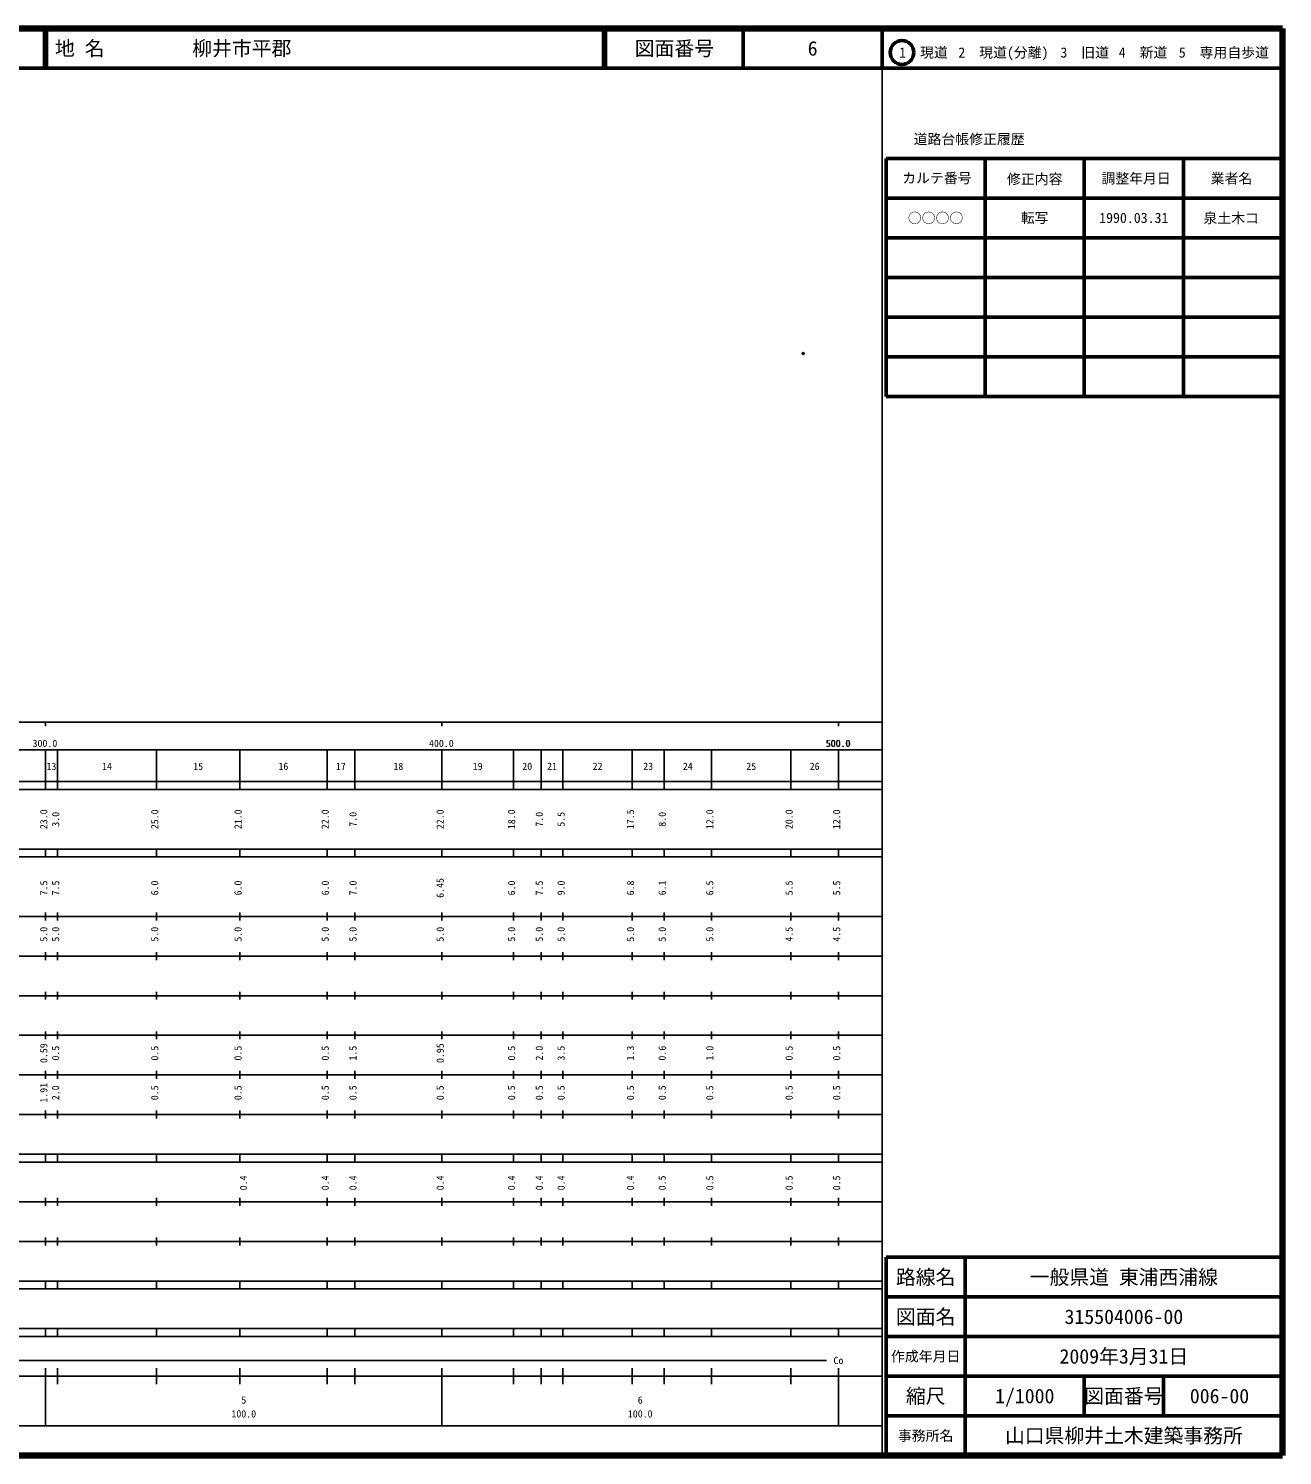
# Model space of a CAD drawing. Units: millimetres on the paper. Extents: x 40 to 680, y 20 to 380.
# Drawn here: x 363.7 to 680, y 20 to 380 of the extents above; entities that cross this region are included whole.
import ezdxf
from ezdxf.enums import TextEntityAlignment as Align

# ---------------------------------------------------------------- set-up
doc = ezdxf.new("R2010")
doc.units = ezdxf.units.MM
doc.header["$PDMODE"] = 32
doc.header["$PDSIZE"] = 0.5
doc.layers.add('M-OTRS', color=6, linetype='Continuous')
doc.layers.add('M-TTL-TXT', color=7, linetype='Continuous')
for name, color, linetype, lineweight in [('M-TTL', 2, 'Continuous', 140), ('M-TTL-BAND', 7, 'Continuous', 25), ('M-TTL-FRAM', 2, 'Continuous', 50), ('M-TTL-LINE', 7, 'Continuous', 50)]:
    doc.layers.add(name, color=color, linetype=linetype, lineweight=lineweight)
doc.styles.add('ＭＳ ゴシック', font='')
doc.styles.get('ＭＳ ゴシック').set_extended_font_data('MS Gothic')

msp = doc.modelspace()

# ---------------------------------------------------------------- linework, layer by layer
at = {"layer": 'M-OTRS'}
msp.add_point((559.124, 297.984), dxfattribs=at)
at = {"layer": 'M-TTL'}
for p, q in [((680, 380), (40, 380)), ((680, 20), (680, 380)), ((40, 20), (680, 20))]:
    msp.add_line(p, q, dxfattribs=at)
at = {"layer": 'M-TTL-BAND'}
for p, q in [((579, 20), (579, 370)), ((40, 205), (579, 205)), ((368, 205), (368, 204)), ((468, 205), (468, 204)), ((568, 205), (568, 204)), ((68, 198), (579, 198)), ((368, 188), (368, 198)), ((371, 188), (371, 198)), ((396, 188), (396, 198)), ((417, 188), (417, 198)), ((439, 188), (439, 198)), ((446, 188), (446, 198)), ((468, 188), (468, 198)), ((486, 188), (486, 198)), ((493, 188), (493, 198)), ((498.5, 188), (498.5, 198)), ((516, 188), (516, 198)), ((524, 188), (524, 198)), ((536, 188), (536, 198)), ((556, 188), (556, 198)), ((568, 188), (568, 198)), ((40, 190), (579, 190)), ((40, 188), (579, 188)), ((40, 173), (579, 173)), ((368, 171), (368, 173)), ((371, 171), (371, 173)), ((396, 171), (396, 173)), ((417, 171), (417, 173)), ((439, 171), (439, 173)), ((446, 171), (446, 173)), ((468, 171), (468, 173)), ((486, 171), (486, 173)), ((493, 171), (493, 173)), ((498.5, 171), (498.5, 173)), ((516, 171), (516, 173)), ((524, 171), (524, 173)), ((536, 171), (536, 173)), ((556, 171), (556, 173)), ((568, 171), (568, 173)), ((40, 171), (579, 171)), ((40, 156), (579, 156)), ((368, 155), (368, 157)), ((371, 155), (371, 157)), ((396, 155), (396, 157)), ((417, 155), (417, 157)), ((439, 155), (439, 157)), ((446, 155), (446, 157)), ((468, 155), (468, 157)), ((486, 155), (486, 157)), ((493, 155), (493, 157)), ((498.5, 155), (498.5, 157)), ((516, 155), (516, 157)), ((524, 155), (524, 157)), ((536, 155), (536, 157)), ((556, 155), (556, 157)), ((568, 155), (568, 157)), ((46, 146), (579, 146)), ((368, 145), (368, 147)), ((371, 145), (371, 147)), ((396, 145), (396, 147)), ((417, 145), (417, 147)), ((439, 145), (439, 147)), ((446, 145), (446, 147)), ((468, 145), (468, 147)), ((486, 145), (486, 147)), ((493, 145), (493, 147)), ((498.5, 145), (498.5, 147)), ((516, 145), (516, 147)), ((524, 145), (524, 147)), ((536, 145), (536, 147)), ((556, 145), (556, 147)), ((568, 145), (568, 147)), ((368, 135), (368, 137)), ((371, 135), (371, 137)), ((396, 135), (396, 137)), ((417, 135), (417, 137)), ((439, 135), (439, 137)), ((446, 135), (446, 137)), ((468, 135), (468, 137)), ((486, 135), (486, 137)), ((493, 135), (493, 137)), ((498.5, 135), (498.5, 137)), ((516, 135), (516, 137)), ((524, 135), (524, 137)), ((536, 135), (536, 137)), ((556, 135), (556, 137)), ((568, 135), (568, 137)), ((52, 136), (579, 136)), ((46, 126), (579, 126)), ((368, 125), (368, 127)), ((371, 125), (371, 127)), ((396, 125), (396, 127)), ((417, 125), (417, 127)), ((439, 125), (439, 127)), ((446, 125), (446, 127)), ((468, 125), (468, 127)), ((486, 125), (486, 127)), ((493, 125), (493, 127)), ((498.5, 125), (498.5, 127)), ((516, 125), (516, 127)), ((524, 125), (524, 127)), ((536, 125), (536, 127)), ((556, 125), (556, 127)), ((568, 125), (568, 127)), ((52, 116), (579, 116)), ((368, 115), (368, 117)), ((371, 115), (371, 117)), ((396, 115), (396, 117)), ((417, 115), (417, 117)), ((439, 115), (439, 117)), ((446, 115), (446, 117)), ((468, 115), (468, 117)), ((486, 115), (486, 117)), ((493, 115), (493, 117)), ((498.5, 115), (498.5, 117)), ((516, 115), (516, 117)), ((524, 115), (524, 117)), ((536, 115), (536, 117)), ((556, 115), (556, 117)), ((568, 115), (568, 117)), ((46, 106), (579, 106)), ((368, 105), (368, 107)), ((371, 105), (371, 107)), ((396, 105), (396, 107)), ((417, 105), (417, 107)), ((439, 105), (439, 107)), ((446, 105), (446, 107)), ((468, 105), (468, 107)), ((486, 105), (486, 107)), ((493, 105), (493, 107)), ((498.5, 105), (498.5, 107)), ((516, 105), (516, 107)), ((524, 105), (524, 107)), ((536, 105), (536, 107)), ((556, 105), (556, 107)), ((568, 105), (568, 107)), ((40, 96), (579, 96)), ((40, 94), (579, 94)), ((368, 94), (368, 96)), ((371, 94), (371, 96)), ((396, 94), (396, 96)), ((417, 94), (417, 96)), ((439, 94), (439, 96)), ((446, 94), (446, 96)), ((468, 94), (468, 96)), ((486, 94), (486, 96)), ((493, 94), (493, 96)), ((498.5, 94), (498.5, 96)), ((516, 94), (516, 96)), ((524, 94), (524, 96)), ((536, 94), (536, 96)), ((556, 94), (556, 96)), ((568, 94), (568, 96)), ((49, 84), (579, 84)), ((368, 83), (368, 85)), ((371, 83), (371, 85)), ((396, 83), (396, 85)), ((417, 83), (417, 85)), ((439, 83), (439, 85)), ((446, 83), (446, 85)), ((468, 83), (468, 85)), ((486, 83), (486, 85)), ((493, 83), (493, 85)), ((498.5, 83), (498.5, 85)), ((516, 83), (516, 85)), ((524, 83), (524, 85)), ((536, 83), (536, 85)), ((556, 83), (556, 85)), ((568, 83), (568, 85)), ((40, 74), (579, 74)), ((368, 73), (368, 75)), ((371, 73), (371, 75)), ((396, 73), (396, 75)), ((417, 73), (417, 75)), ((439, 73), (439, 75)), ((446, 73), (446, 75)), ((468, 73), (468, 75)), ((486, 73), (486, 75)), ((493, 73), (493, 75)), ((498.5, 73), (498.5, 75)), ((516, 73), (516, 75)), ((524, 73), (524, 75)), ((536, 73), (536, 75)), ((556, 73), (556, 75)), ((568, 73), (568, 75)), ((40, 64), (579, 64)), ((40, 62), (579, 62)), ((368, 62), (368, 64)), ((371, 62), (371, 64)), ((396, 62), (396, 64)), ((417, 62), (417, 64)), ((439, 62), (439, 64)), ((446, 62), (446, 64)), ((468, 62), (468, 64)), ((486, 62), (486, 64)), ((493, 62), (493, 64)), ((498.5, 62), (498.5, 64)), ((516, 62), (516, 64)), ((524, 62), (524, 64)), ((536, 62), (536, 64)), ((556, 62), (556, 64)), ((568, 62), (568, 64)), ((40, 52), (579, 52)), ((368, 50), (368, 52)), ((371, 50), (371, 52)), ((396, 50), (396, 52)), ((417, 50), (417, 52)), ((439, 50), (439, 52)), ((446, 50), (446, 52)), ((468, 50), (468, 52)), ((486, 50), (486, 52)), ((493, 50), (493, 52)), ((498.5, 50), (498.5, 52)), ((516, 50), (516, 52)), ((524, 50), (524, 52)), ((536, 50), (536, 52)), ((556, 50), (556, 52)), ((568, 50), (568, 52)), ((40, 50), (579, 50)), ((210.5, 44), (565, 44)), ((40, 40), (579, 40)), ((368, 27.5), (368, 42)), ((371, 38), (371, 42)), ((396, 38), (396, 42)), ((417, 38), (417, 42)), ((439, 38), (439, 42)), ((446, 38), (446, 42)), ((468, 27.5), (468, 42)), ((486, 38), (486, 42)), ((493, 38), (493, 42)), ((498.5, 38), (498.5, 42)), ((516, 38), (516, 42)), ((524, 38), (524, 42)), ((536, 38), (536, 42)), ((556, 38), (556, 42)), ((568, 27.5), (568, 42)), ((68, 27.5), (579, 27.5))]:
    msp.add_line(p, q, dxfattribs=at)
at = {"layer": 'M-TTL-FRAM'}
for p, q in [((580, 347.197), (580, 287.197)), ((580, 347.197), (680, 347.197)), ((580, 287.197), (680, 287.197)), ((680, 70), (580, 70)), ((580, 70), (580, 20))]:
    msp.add_line(p, q, dxfattribs=at)
at = {"layer": 'M-TTL-LINE'}
for p, q in [((367.75, 380), (367.75, 370)), ((368.25, 380), (368.25, 370)), ((508.747, 380), (508.747, 370)), ((509.247, 380), (509.247, 370)), ((543.997, 380), (543.997, 370)), ((579, 380), (579, 370)), ((40, 370), (680, 370)), ((605, 347.197), (605, 287.197)), ((630, 347.197), (630, 287.197)), ((655, 347.197), (655, 287.197)), ((580, 337.197), (680, 337.197)), ((580, 327.197), (680, 327.197)), ((580, 317.197), (680, 317.197)), ((580, 307.197), (680, 307.197)), ((580, 297.197), (680, 297.197)), ((600, 70), (600, 20)), ((680, 60), (580, 60)), ((680, 50), (580, 50)), ((680, 40), (580, 40)), ((630, 40), (630, 30)), ((650, 40), (650, 30)), ((680, 30), (580, 30))]:
    msp.add_line(p, q, dxfattribs=at)
msp.add_circle((584.031, 373.958), 3, dxfattribs=at)

# ---------------------------------------------------------------- texts
at = {"layer": 'M-TTL-BAND', "style": 'ＭＳ ゴシック'}
for s, p in [('300.0', (367.844, 198.195)), ('400.0', (467.844, 198.195)), ('500.0', (567.844, 198.195)), ('500.0', (568, 198.195)), ('13', (369.5, 192.405)), ('14', (383.5, 192.405)), ('15', (406.5, 192.405)), ('16', (428, 192.405)), ('17', (442.5, 192.405)), ('18', (457, 192.405)), ('19', (477, 192.405)), ('20', (489.5, 192.405)), ('21', (495.75, 192.405)), ('22', (507.25, 192.405)), ('23', (520, 192.405)), ('24', (530, 192.405)), ('25', (546, 192.405)), ('26', (562, 192.405)), ('Co', (568, 42.5)), ('5', (418, 32.523)), ('6', (518, 32.523)), ('100.0', (418, 29.033)), ('100.0', (518, 29.033))]:
    msp.add_text(s, height=1.833, dxfattribs=at).set_placement(p, align=Align.BOTTOM_CENTER)
for s, p in [('23.0', (369, 180.5)), ('3.0', (372, 180.5)), ('25.0', (397, 180.5)), ('21.0', (418, 180.5)), ('22.0', (440, 180.5)), ('7.0', (447, 180.5)), ('22.0', (469, 180.5)), ('18.0', (487, 180.5)), ('7.0', (494, 180.5)), ('5.5', (499.5, 180.5)), ('17.5', (517, 180.5)), ('8.0', (525, 180.5)), ('12.0', (537, 180.5)), ('20.0', (557, 180.5)), ('12.0', (569, 180.5)), ('7.5', (369, 163.174)), ('7.5', (372, 163.174)), ('6.0', (397, 163.174)), ('6.0', (418, 163.174)), ('6.0', (440, 163.174)), ('7.0', (447, 163.174)), ('6.45', (469, 163.174)), ('6.0', (487, 163.174)), ('7.5', (494, 163.174)), ('9.0', (499.5, 163.174)), ('6.8', (517, 163.174)), ('6.1', (525, 163.174)), ('6.5', (537, 163.174)), ('5.5', (557, 163.174)), ('5.5', (569, 163.174)), ('5.0', (369, 151.5)), ('5.0', (372, 151.5)), ('5.0', (397, 151.5)), ('5.0', (418, 151.5)), ('5.0', (440, 151.5)), ('5.0', (447, 151.5)), ('5.0', (469, 151.5)), ('5.0', (487, 151.5)), ('5.0', (494, 151.5)), ('5.0', (499.5, 151.5)), ('5.0', (517, 151.5)), ('5.0', (525, 151.5)), ('5.0', (537, 151.5)), ('4.5', (557, 151.5)), ('4.5', (569, 151.5)), ('0.59', (369, 121.5)), ('0.5', (372, 121.5)), ('0.5', (397, 121.5)), ('0.5', (418, 121.5)), ('0.5', (440, 121.5)), ('1.5', (447, 121.5)), ('0.95', (469, 121.5)), ('0.5', (487, 121.5)), ('2.0', (494, 121.5)), ('3.5', (499.5, 121.5)), ('1.3', (517, 121.5)), ('0.6', (525, 121.5)), ('1.0', (537, 121.5)), ('0.5', (557, 121.5)), ('0.5', (569, 121.5)), ('1.91', (369, 111.5)), ('2.0', (372, 111.5)), ('0.5', (397, 111.5)), ('0.5', (418, 111.5)), ('0.5', (440, 111.5)), ('0.5', (447, 111.5)), ('0.5', (469, 111.5)), ('0.5', (487, 111.5)), ('0.5', (494, 111.5)), ('0.5', (499.5, 111.5)), ('0.5', (517, 111.5)), ('0.5', (525, 111.5)), ('0.5', (537, 111.5)), ('0.5', (557, 111.5)), ('0.5', (569, 111.5)), ('0.4', (419.37, 88.764)), ('0.4', (440, 88.764)), ('0.4', (447, 88.764)), ('0.4', (469, 88.764)), ('0.4', (487, 88.764)), ('0.4', (494, 88.764)), ('0.4', (499.5, 88.764)), ('0.4', (517, 88.764)), ('0.5', (525, 88.764)), ('0.5', (537, 88.764)), ('0.5', (557, 88.764)), ('0.5', (569, 88.764))]:
    msp.add_text(s, height=1.833, rotation=90, dxfattribs=at).set_placement(p, align=Align.BOTTOM_CENTER)
at = {"layer": 'M-TTL-TXT', "style": 'ＭＳ ゴシック'}
for s, p in [('地 名', (370.38, 375)), ('柳井市平郡', (405.024, 375))]:
    msp.add_text(s, height=3.666, dxfattribs=at).set_placement(p, align=Align.MIDDLE_LEFT)
for s, height, p in [('図面番号', 3.666, (526.622, 375)), ('6', 3.666, (561.497, 375)), ('1\u3000現道', 2.566, (589.448, 373.958)), ('2\u3000現道(分離)', 2.566, (609.619, 373.958)), ('3\u3000旧道', 2.566, (630.121, 373.958)), ('4\u3000新道', 2.566, (644.824, 373.958)), ('5\u3000専用自歩道', 2.566, (665.228, 373.958)), ('道路台帳修正履歴', 2.566, (600.968, 352.113)), ('カルテ番号', 2.566, (592.839, 342.277)), ('修正内容', 2.566, (617.509, 342.023)), ('調整年月日', 2.566, (643.089, 342.197)), ('業者名', 2.566, (667.134, 342.197)), ('○○○○', 2.566, (592.5, 332.189)), ('転写', 2.566, (617.5, 332.245)), ('1990.03.31', 2.566, (642.5, 332.245)), ('泉土木コ', 2.566, (667.077, 332.189)), ('路線名', 3.666, (590, 65)), ('路線名', 3.666, (590, 65)), ('一般県道 東浦西浦線', 3.666, (640, 65)), ('図面名', 3.666, (590, 55)), ('図面名', 3.666, (590, 55)), ('315504006-00', 3.666, (640, 55)), ('2009年3月31日', 3.666, (640, 45)), ('作成年月日', 2.566, (590, 45)), ('作成年月日', 2.566, (590, 45)), ('縮尺', 3.666, (590, 35)), ('縮尺', 3.666, (590, 35)), ('1/1000', 3.666, (615, 35)), ('図面番号', 3.666, (640, 35)), ('図面番号', 3.666, (640, 35)), ('006-00', 3.666, (664.125, 35)), ('事務所名', 2.566, (590, 25)), ('事務所名', 2.566, (590, 25)), ('山口県柳井土木建築事務所', 3.666, (640, 25))]:
    msp.add_text(s, height=height, dxfattribs=at).set_placement(p, align=Align.MIDDLE_CENTER)

doc.saveas('drawing.dxf')
